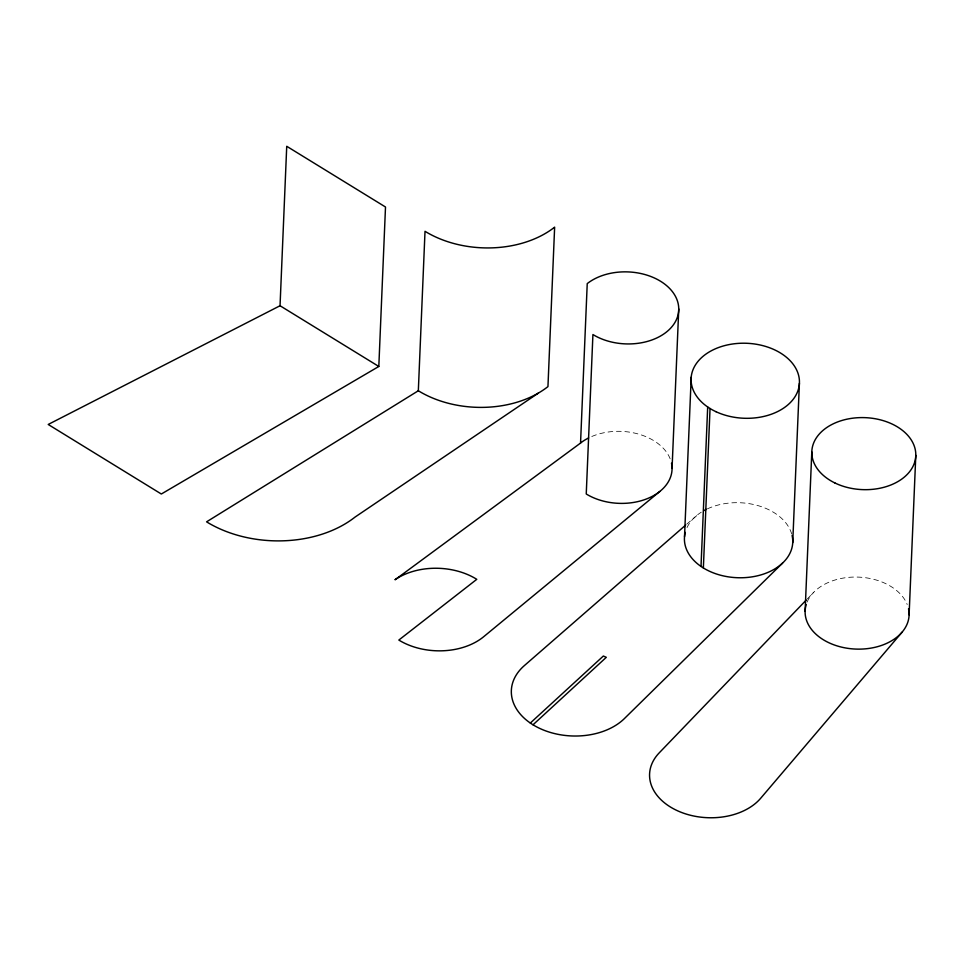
<?xml version="1.0" encoding="UTF-8"?>
<svg xmlns="http://www.w3.org/2000/svg" width="964" height="964" viewBox="0 0 964 964"><rect width="100%" height="100%" fill="white"/><g stroke="black" fill="none" stroke-linecap="round" stroke-linejoin="round"><path stroke-width="0.72" stroke-dasharray="4.82 3.62" d="M807.314 598.945L813.568 592.45M686.705 524.199L699.021 513.728M591.788 436.499A52.032 36.017 2.4 0 1 670.824 460.635M687.031 527.573A54.201 37.512 2.4 0 1 701.298 512.185M707.395 508.859A54.201 37.512 2.4 0 1 791.769 534.237M807.121 602.066A52.032 36.017 2.4 0 1 857.333 577.075A52.032 36.017 2.4 0 1 907.22 604.536"/><path stroke-width="1.45" d="M280.042 305.745L286.73 146.287L385.504 207.007L378.816 366.465L161.325 494.014L48.2 424.461L280.042 305.745L378.816 366.465M418.328 390.757L425.016 231.3A91.978 63.66 2.4 0 0 554.637 227.155L547.95 386.612A91.978 63.66 2.4 0 1 418.328 390.757L206.573 521.837A105.341 72.915 2.4 0 0 355.029 517.09L538.394 393.083M672.065 468.42L678.752 308.962M684.524 536.623L691.212 377.165M701.009 566.434L707.684 406.977M703.359 567.965L710.046 408.507M792.721 542.72L799.409 383.262M805.109 611.381L811.796 451.911M909.112 614.815L915.8 455.345M902.111 632.131L760.668 798.276A59.587 41.247 2.4 0 1 677.897 810.941A59.587 41.247 2.4 0 1 659.243 752.836L806.266 600.03M782.611 563.048L625.009 717.975A62.732 43.416 2.4 0 1 619.912 722.458A62.07 42.958 2.4 0 1 533.815 725.277A62.07 42.958 2.4 0 1 524.356 665.606L685.573 525.187M533.02 724.795L606.308 657.315L603.344 656.038L530.321 723.036M659.822 491.447L484.217 636.276A59.635 41.271 2.4 0 1 398.831 640.06L476.782 579.328A59.635 41.271 2.4 0 0 395.144 579.617M395.192 579.665L580.545 443.066L587.233 283.609A52.032 36.017 2.4 0 1 660.557 281.259A52.032 36.017 2.4 0 1 666.257 332.182A52.032 36.017 2.4 0 1 592.92 334.532L586.245 493.99A52.044 36.017 2.4 0 0 645.217 499.436A52.044 36.017 2.4 0 0 671.498 463.178M580.521 443.054A52.044 36.017 2.4 0 1 588.618 437.945M792.083 535.49A54.201 37.512 2.4 0 1 738.038 577.737A54.201 37.512 2.4 0 1 685.271 532.405M703.732 510.727A54.201 37.512 2.4 0 1 706.347 509.353M908.522 608.802A52.032 36.017 2.4 0 1 855.622 649.073A52.032 36.017 2.4 0 1 806.229 604.536M716.011 411.712A54.201 37.512 2.4 0 0 799.385 383.708A54.201 37.512 2.4 0 0 720.409 346.871A54.201 37.512 2.4 0 0 716.011 411.712M834.908 482.964A52.032 36.017 2.4 0 0 915.692 457.117A52.032 36.017 2.4 0 0 840.789 420.822A52.032 36.017 2.4 0 0 834.908 482.964"/></g></svg>
